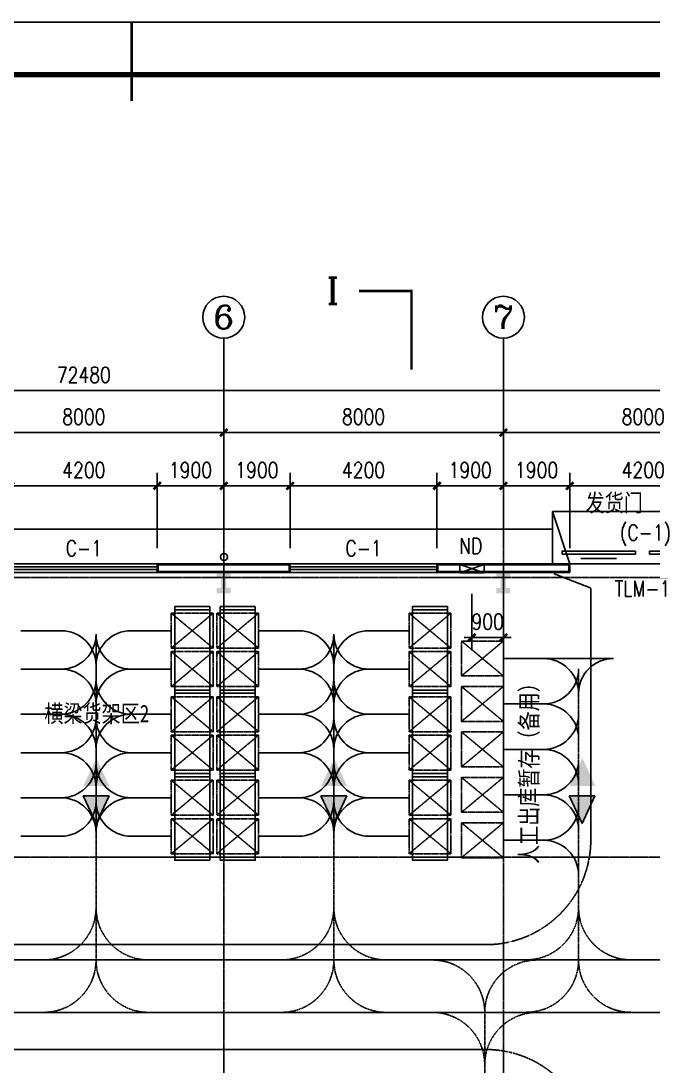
# Model space of a CAD drawing. Header units: millimetres. Extents: x 2509 to 128734, y 2492 to 91667.
# Drawn here: x 62420 to 80501, y 61766 to 91667 of the extents above; entities that cross this region are included whole.
import ezdxf
from ezdxf.enums import TextEntityAlignment as Align

# ---------------------------------------------------------------- set-up
doc = ezdxf.new("R2010")
doc.units = ezdxf.units.MM
for name, pattern in [('CENTER', [50.8, 31.75, -6.35, 6.35, -6.35]), ('DASH', [0.35, 0.25, -0.1]), ('DOTE', [2.42, 2, -0.2, 0.02, -0.2])]:
    doc.linetypes.add(name, pattern=pattern)
for name, color, linetype in [('2细线层', 4, 'Continuous'), ('5剖面线层', 2, 'Continuous'), ('6文字层', 3, 'Continuous'), ('7标注层', 4, 'Continuous'), ('AXIS', 3, 'Continuous'), ('AXIS_TEXT', 7, 'Continuous'), ('COLUMN', 7, 'Continuous'), ('DOTE', 1, 'DOTE'), ('GROUND', 2, 'Continuous'), ('PUB_DIM', 3, 'Continuous'), ('PUB_TEXT', 7, 'Continuous'), ('PUB_WALL', 255, 'Continuous'), ('ROAD', 5, 'DASH'), ('STAIR', 2, 'Continuous'), ('WALL', 4, 'Continuous'), ('WINDOW', 41, 'Continuous'), ('WINDOW_TEXT', 7, 'Continuous'), ('地拖货位', 3, 'DASH'), ('横梁货架层', 6, 'DASH')]:
    doc.layers.add(name, color=color, linetype=linetype)
doc.styles.add('_SIMPLEX', font='SIMPLEX.shx', dxfattribs={"width": 0.8})
doc.styles.add('COMP', font='complex', dxfattribs={"bigfont": 'hztxt'})
doc.styles.add('COMPLEX', font='COMPLEX')
doc.styles.add('DIM_FONT', font='SIMPLEX.shx', dxfattribs={"width": 0.8})
doc.styles.add('SIMPLEX', font='SIMPLEX.SHX')
doc.styles.add('宋体', font='', dxfattribs={"width": 0.8, "height": 4})
doc.styles.get('宋体').set_extended_font_data('SimSun')
doc.dimstyles.new('AXIS150', dxfattribs={"dimscale": 1.5, "dimtxt": 300, "dimasz": 1, "dimexe": 250, "dimexo": 300, "dimgap": 150, "dimtad": 1, "dimdec": 0, "dimzin": 0, "dimdsep": 46, "dimtxsty": 'DIM_FONT', "dimblk": '_DIMX', "dimcen": 2.5, "dimse1": 1, "dimse2": 1, "dimclrt": 7, "dimadec": 0, "dimazin": 0, "dimtfac": 1, "dimtdec": 0, "dimtix": 1, "dimtmove": 2, "dimatfit": 3, "dimldrblk": '_DIMX', "dimfxl": 1, "dimtolj": 1, "dimtzin": 0, "dimarcsym": 0})
doc.dimstyles.new('DIMN150', dxfattribs={"dimscale": 1.5, "dimtxt": 300, "dimasz": 1, "dimexe": 250, "dimexo": 300, "dimgap": 150, "dimtad": 1, "dimdec": 0, "dimzin": 0, "dimdsep": 46, "dimtxsty": 'DIM_FONT', "dimblk": '_DIMX', "dimcen": 2.5, "dimclrt": 7, "dimadec": 0, "dimazin": 0, "dimtfac": 1, "dimtdec": 0, "dimtix": 1, "dimtmove": 2, "dimatfit": 3, "dimldrblk": '_DIMX', "dimfxl": 1, "dimtolj": 1, "dimtzin": 0, "dimarcsym": 0})

# ---------------------------------------------------------------- blocks, each defined once
blk = doc.blocks.new('_ARROW')
blk.add_solid([(0, 0), (-1, 0.1), (-1, -0.1)])
blk = doc.blocks.new('_A24YPB')
for points in [[(-0.0475, 0.1208), (-0.0475, 0.1001), (-0.5475, 0.1001), (-0.5474, 0.1208)], [(0.5477, 0.1207), (0.5476, 0.1), (0.0477, 0.1), (0.0477, 0.1208)]]:
    blk.add_lwpolyline(points, close=True)
at = {"linetype": 'CENTER'}
for points in [[(-0.419, 0.069), (-0.1762, 0.069)], [(0.419, 0.069), (0.1762, 0.069)]]:
    blk.add_lwpolyline(points, dxfattribs=at)
at = {"linetype": 'CENTER', "yscale": 0.04761904761899995, "zscale": 0.04761904761899995, "rotation": 180}
for p, xscale in [((-0.419, 0.069), 0.04761904761899995), ((0.419, 0.069), -0.04761904761899995)]:
    blk.add_blockref('_ARROW', p, dxfattribs=dict(at, xscale=xscale))
blk = doc.blocks.new('_DIMX')
blk.add_line((-150, 0), (150, 0))
at = {"const_width": 50}
blk.add_lwpolyline([(-70, -70), (70, 70)], dxfattribs=at)
blk = doc.blocks.new('*D17')
at = {"layer": 'DEFPOINTS', "color": 0, "transparency": 16777216}
for p in [(84549, -256732), (85449, -256732), (84549, -258434)]:
    blk.add_point(p, dxfattribs=at)
at = {"layer": 'PUB_DIM', "color": 0, "lineweight": -2, "transparency": 16777216}
for p, q in [((84549, -257182), (84549, -258809)), ((85449, -257182), (85449, -258809)), ((84547, -258434), (84546, -258434)), ((85449, -258434), (84549, -258434)), ((85450, -258434), (85452, -258434))]:
    blk.add_line(p, q, dxfattribs=at)
at = {"layer": 'PUB_DIM', "color": 0, "lineweight": -2, "transparency": 16777216, "xscale": 1.5, "yscale": 1.5, "zscale": 1.5}
blk.add_blockref('_DIMX', (84549, -258434), dxfattribs=at)
at = {"layer": 'PUB_DIM', "color": 0, "lineweight": -2, "transparency": 16777216, "xscale": 1.5, "yscale": 1.5, "zscale": 1.5, "rotation": 180}
blk.add_blockref('_DIMX', (85449, -258434), dxfattribs=at)
at = {"layer": 'PUB_DIM', "color": 7, "transparency": 16777216, "insert": (84999, -257984), "char_height": 450, "attachment_point": 5, "style": 'DIM_FONT'}
blk.add_mtext('\\A1;900', dxfattribs=at)
blk = doc.blocks.new('*D123')
at = {"layer": 'AXIS', "color": 0, "lineweight": -2, "transparency": 16777216}
for p, q in [((37209, -255422), (37209, -250997)), ((109689, -255422), (109689, -250997)), ((109687, -251372), (37210, -251372))]:
    blk.add_line(p, q, dxfattribs=at)
at = {"layer": 'DEFPOINTS', "color": 0, "transparency": 16777216}
for p in [(37209, -251372), (37209, -255872), (109689, -255872)]:
    blk.add_point(p, dxfattribs=at)
at = {"layer": 'AXIS', "color": 0, "lineweight": -2, "transparency": 16777216, "xscale": 1.5, "yscale": 1.5, "zscale": 1.5, "rotation": 180}
blk.add_blockref('_DIMX', (37209, -251372), dxfattribs=at)
at = {"layer": 'AXIS', "color": 0, "lineweight": -2, "transparency": 16777216, "xscale": 1.5, "yscale": 1.5, "zscale": 1.5}
blk.add_blockref('_DIMX', (109689, -251372), dxfattribs=at)
at = {"layer": 'AXIS', "color": 7, "transparency": 16777216, "insert": (73449, -250922), "char_height": 450, "attachment_point": 5, "style": 'DIM_FONT'}
blk.add_mtext('\\A1;72480', dxfattribs=at)
blk = doc.blocks.new('*D106')
at = {"layer": 'AXIS', "color": 0, "lineweight": -2, "transparency": 16777216}
blk.add_line((77447, -252572), (69450, -252572), dxfattribs=at)
at = {"layer": 'DEFPOINTS', "color": 0, "transparency": 16777216}
for p in [(69449, -252572), (69449, -255872), (77449, -255872)]:
    blk.add_point(p, dxfattribs=at)
at = {"layer": 'AXIS', "color": 0, "lineweight": -2, "transparency": 16777216, "xscale": 1.5, "yscale": 1.5, "zscale": 1.5, "rotation": 180}
blk.add_blockref('_DIMX', (69449, -252572), dxfattribs=at)
at = {"layer": 'AXIS', "color": 0, "lineweight": -2, "transparency": 16777216, "xscale": 1.5, "yscale": 1.5, "zscale": 1.5}
blk.add_blockref('_DIMX', (77449, -252572), dxfattribs=at)
at = {"layer": 'AXIS', "color": 7, "transparency": 16777216, "insert": (73449, -252122), "char_height": 450, "attachment_point": 5, "style": 'DIM_FONT'}
blk.add_mtext('\\A1;8000', dxfattribs=at)
blk = doc.blocks.new('*D105')
at = {"layer": 'DEFPOINTS', "color": 0, "transparency": 16777216}
for p in [(77449, -254097), (75549, -256332), (77449, -256332)]:
    blk.add_point(p, dxfattribs=at)
at = {"layer": 'PUB_DIM', "color": 0, "lineweight": -2, "transparency": 16777216}
for p, q in [((75549, -255882), (75549, -253722)), ((77449, -255882), (77449, -253722)), ((75550, -254097), (77447, -254097))]:
    blk.add_line(p, q, dxfattribs=at)
at = {"layer": 'PUB_DIM', "color": 0, "lineweight": -2, "transparency": 16777216, "xscale": 1.5, "yscale": 1.5, "zscale": 1.5, "rotation": 180}
blk.add_blockref('_DIMX', (75549, -254097), dxfattribs=at)
at = {"layer": 'PUB_DIM', "color": 0, "lineweight": -2, "transparency": 16777216, "xscale": 1.5, "yscale": 1.5, "zscale": 1.5}
blk.add_blockref('_DIMX', (77449, -254097), dxfattribs=at)
at = {"layer": 'PUB_DIM', "color": 7, "transparency": 16777216, "insert": (76499, -253647), "char_height": 450, "attachment_point": 5, "style": 'DIM_FONT'}
blk.add_mtext('\\A1;1900', dxfattribs=at)
blk = doc.blocks.new('*D98')
at = {"layer": 'DEFPOINTS', "color": 0, "transparency": 16777216}
for p in [(75549, -254097), (71349, -256332), (75549, -256332)]:
    blk.add_point(p, dxfattribs=at)
at = {"layer": 'PUB_DIM', "color": 0, "lineweight": -2, "transparency": 16777216}
for p, q in [((71349, -255882), (71349, -253722)), ((75549, -255882), (75549, -253722)), ((71350, -254097), (75547, -254097))]:
    blk.add_line(p, q, dxfattribs=at)
at = {"layer": 'PUB_DIM', "color": 0, "lineweight": -2, "transparency": 16777216, "xscale": 1.5, "yscale": 1.5, "zscale": 1.5, "rotation": 180}
blk.add_blockref('_DIMX', (71349, -254097), dxfattribs=at)
at = {"layer": 'PUB_DIM', "color": 0, "lineweight": -2, "transparency": 16777216, "xscale": 1.5, "yscale": 1.5, "zscale": 1.5}
blk.add_blockref('_DIMX', (75549, -254097), dxfattribs=at)
at = {"layer": 'PUB_DIM', "color": 7, "transparency": 16777216, "insert": (73449, -253647), "char_height": 450, "attachment_point": 5, "style": 'DIM_FONT'}
blk.add_mtext('\\A1;4200', dxfattribs=at)
blk = doc.blocks.new('_WBLK')
for p, q in [((-0.5, 0.5), (0.5, 0.5)), ((0.5, 0.1667), (-0.5, 0.1667)), ((0.5, -0.1667), (-0.5, -0.1667)), ((-0.5, -0.5), (0.5, -0.5))]:
    blk.add_line(p, q)
at = {"layer": 'WINDOW_TEXT', "style": 'SIMPLEX', "flags": 9}
blk.add_attdef('A', text='', height=1, dxfattribs=at).set_placement((0, 1.5), align=Align.MIDDLE)
blk = doc.blocks.new('_SECTION')
at = {"const_width": 0.1}
blk.add_lwpolyline([(2, 0), (0, 0), (0, 3)], dxfattribs=at)
at = {"style": 'COMP'}
blk.add_attdef('A', text='', height=1, dxfattribs=at).set_placement((3, 0), align=Align.MIDDLE)
blk = doc.blocks.new('*D97')
at = {"layer": 'AXIS', "color": 0, "lineweight": -2, "transparency": 16777216}
blk.add_line((93447, -252572), (85450, -252572), dxfattribs=at)
at = {"layer": 'DEFPOINTS', "color": 0, "transparency": 16777216}
for p in [(85449, -252572), (85449, -255872), (93449, -255872)]:
    blk.add_point(p, dxfattribs=at)
at = {"layer": 'AXIS', "color": 0, "lineweight": -2, "transparency": 16777216, "xscale": 1.5, "yscale": 1.5, "zscale": 1.5, "rotation": 180}
blk.add_blockref('_DIMX', (85449, -252572), dxfattribs=at)
at = {"layer": 'AXIS', "color": 0, "lineweight": -2, "transparency": 16777216, "xscale": 1.5, "yscale": 1.5, "zscale": 1.5}
blk.add_blockref('_DIMX', (93449, -252572), dxfattribs=at)
at = {"layer": 'AXIS', "color": 7, "transparency": 16777216, "insert": (89449, -252122), "char_height": 450, "attachment_point": 5, "style": 'DIM_FONT'}
blk.add_mtext('\\A1;8000', dxfattribs=at)
blk = doc.blocks.new('*D96')
at = {"layer": 'DEFPOINTS', "color": 0, "transparency": 16777216}
for p in [(87349, -254097), (85449, -256332), (87349, -256332)]:
    blk.add_point(p, dxfattribs=at)
at = {"layer": 'PUB_DIM', "color": 0, "lineweight": -2, "transparency": 16777216}
for p, q in [((85449, -255882), (85449, -253722)), ((87349, -255882), (87349, -253722)), ((85450, -254097), (87347, -254097))]:
    blk.add_line(p, q, dxfattribs=at)
at = {"layer": 'PUB_DIM', "color": 0, "lineweight": -2, "transparency": 16777216, "xscale": 1.5, "yscale": 1.5, "zscale": 1.5, "rotation": 180}
blk.add_blockref('_DIMX', (85449, -254097), dxfattribs=at)
at = {"layer": 'PUB_DIM', "color": 0, "lineweight": -2, "transparency": 16777216, "xscale": 1.5, "yscale": 1.5, "zscale": 1.5}
blk.add_blockref('_DIMX', (87349, -254097), dxfattribs=at)
at = {"layer": 'PUB_DIM', "color": 7, "transparency": 16777216, "insert": (86399, -253647), "char_height": 450, "attachment_point": 5, "style": 'DIM_FONT'}
blk.add_mtext('\\A1;1900', dxfattribs=at)
blk = doc.blocks.new('*D95')
at = {"layer": 'AXIS', "color": 0, "lineweight": -2, "transparency": 16777216}
blk.add_line((85447, -252572), (77450, -252572), dxfattribs=at)
at = {"layer": 'DEFPOINTS', "color": 0, "transparency": 16777216}
for p in [(77449, -252572), (77449, -255872), (85449, -255872)]:
    blk.add_point(p, dxfattribs=at)
at = {"layer": 'AXIS', "color": 0, "lineweight": -2, "transparency": 16777216, "xscale": 1.5, "yscale": 1.5, "zscale": 1.5, "rotation": 180}
blk.add_blockref('_DIMX', (77449, -252572), dxfattribs=at)
at = {"layer": 'AXIS', "color": 0, "lineweight": -2, "transparency": 16777216, "xscale": 1.5, "yscale": 1.5, "zscale": 1.5}
blk.add_blockref('_DIMX', (85449, -252572), dxfattribs=at)
at = {"layer": 'AXIS', "color": 7, "transparency": 16777216, "insert": (81449, -252122), "char_height": 450, "attachment_point": 5, "style": 'DIM_FONT'}
blk.add_mtext('\\A1;8000', dxfattribs=at)
blk = doc.blocks.new('*D94')
at = {"layer": 'DEFPOINTS', "color": 0, "transparency": 16777216}
for p in [(79349, -254097), (77449, -256332), (79349, -256332)]:
    blk.add_point(p, dxfattribs=at)
at = {"layer": 'PUB_DIM', "color": 0, "lineweight": -2, "transparency": 16777216}
for p, q in [((77449, -255882), (77449, -253722)), ((79349, -255882), (79349, -253722)), ((77450, -254097), (79347, -254097))]:
    blk.add_line(p, q, dxfattribs=at)
at = {"layer": 'PUB_DIM', "color": 0, "lineweight": -2, "transparency": 16777216, "xscale": 1.5, "yscale": 1.5, "zscale": 1.5, "rotation": 180}
blk.add_blockref('_DIMX', (77449, -254097), dxfattribs=at)
at = {"layer": 'PUB_DIM', "color": 0, "lineweight": -2, "transparency": 16777216, "xscale": 1.5, "yscale": 1.5, "zscale": 1.5}
blk.add_blockref('_DIMX', (79349, -254097), dxfattribs=at)
at = {"layer": 'PUB_DIM', "color": 7, "transparency": 16777216, "insert": (78399, -253647), "char_height": 450, "attachment_point": 5, "style": 'DIM_FONT'}
blk.add_mtext('\\A1;1900', dxfattribs=at)
blk = doc.blocks.new('*D93')
at = {"layer": 'DEFPOINTS', "color": 0, "transparency": 16777216}
for p in [(83549, -254097), (79349, -256332), (83549, -256332)]:
    blk.add_point(p, dxfattribs=at)
at = {"layer": 'PUB_DIM', "color": 0, "lineweight": -2, "transparency": 16777216}
for p, q in [((79349, -255882), (79349, -253722)), ((83549, -255882), (83549, -253722)), ((79350, -254097), (83547, -254097))]:
    blk.add_line(p, q, dxfattribs=at)
at = {"layer": 'PUB_DIM', "color": 0, "lineweight": -2, "transparency": 16777216, "xscale": 1.5, "yscale": 1.5, "zscale": 1.5, "rotation": 180}
blk.add_blockref('_DIMX', (79349, -254097), dxfattribs=at)
at = {"layer": 'PUB_DIM', "color": 0, "lineweight": -2, "transparency": 16777216, "xscale": 1.5, "yscale": 1.5, "zscale": 1.5}
blk.add_blockref('_DIMX', (83549, -254097), dxfattribs=at)
at = {"layer": 'PUB_DIM', "color": 7, "transparency": 16777216, "insert": (81449, -253647), "char_height": 450, "attachment_point": 5, "style": 'DIM_FONT'}
blk.add_mtext('\\A1;4200', dxfattribs=at)
blk = doc.blocks.new('*D92')
at = {"layer": 'DEFPOINTS', "color": 0, "transparency": 16777216}
for p in [(85449, -254097), (83549, -256332), (85449, -256332)]:
    blk.add_point(p, dxfattribs=at)
at = {"layer": 'PUB_DIM', "color": 0, "lineweight": -2, "transparency": 16777216}
for p, q in [((83549, -255882), (83549, -253722)), ((85449, -255882), (85449, -253722)), ((83550, -254097), (85447, -254097))]:
    blk.add_line(p, q, dxfattribs=at)
at = {"layer": 'PUB_DIM', "color": 0, "lineweight": -2, "transparency": 16777216, "xscale": 1.5, "yscale": 1.5, "zscale": 1.5, "rotation": 180}
blk.add_blockref('_DIMX', (83549, -254097), dxfattribs=at)
at = {"layer": 'PUB_DIM', "color": 0, "lineweight": -2, "transparency": 16777216, "xscale": 1.5, "yscale": 1.5, "zscale": 1.5}
blk.add_blockref('_DIMX', (85449, -254097), dxfattribs=at)
at = {"layer": 'PUB_DIM', "color": 7, "transparency": 16777216, "insert": (84499, -253647), "char_height": 450, "attachment_point": 5, "style": 'DIM_FONT'}
blk.add_mtext('\\A1;1900', dxfattribs=at)
blk = doc.blocks.new('*D91')
at = {"layer": 'DEFPOINTS', "color": 0, "transparency": 16777216}
for p in [(91549, -254097), (87349, -256332), (91549, -256332)]:
    blk.add_point(p, dxfattribs=at)
at = {"layer": 'PUB_DIM', "color": 0, "lineweight": -2, "transparency": 16777216}
for p, q in [((87349, -255882), (87349, -253722)), ((91549, -255882), (91549, -253722)), ((87350, -254097), (91547, -254097))]:
    blk.add_line(p, q, dxfattribs=at)
at = {"layer": 'PUB_DIM', "color": 0, "lineweight": -2, "transparency": 16777216, "xscale": 1.5, "yscale": 1.5, "zscale": 1.5, "rotation": 180}
blk.add_blockref('_DIMX', (87349, -254097), dxfattribs=at)
at = {"layer": 'PUB_DIM', "color": 0, "lineweight": -2, "transparency": 16777216, "xscale": 1.5, "yscale": 1.5, "zscale": 1.5}
blk.add_blockref('_DIMX', (91549, -254097), dxfattribs=at)
at = {"layer": 'PUB_DIM', "color": 7, "transparency": 16777216, "insert": (89449, -253647), "char_height": 450, "attachment_point": 5, "style": 'DIM_FONT'}
blk.add_mtext('\\A1;4200', dxfattribs=at)
blk = doc.blocks.new('_AXISO')
blk.add_circle((0, 0), 0.5)
at = {"layer": 'AXIS_TEXT', "style": 'COMPLEX', "width": 1.041667}
blk.add_attdef('A', text='', height=0.56, dxfattribs=at).set_placement((-0.25, -0.28), (0.25, -0.28), align=Align.FIT)
blk = doc.blocks.new('*U188')
at = {"layer": '2细线层', "color": 1}
for points in [[(-205602, -273539), (-205602, -274539), (-205512, -274539), (-205512, -273539)], [(-203212, -273539), (-203212, -274539), (-203122, -274539), (-203122, -273539)]]:
    blk.add_lwpolyline(points, close=True, dxfattribs=at)
at = {"layer": '2细线层', "color": 5}
blk.add_lwpolyline([(-203212, -273539), (-203212, -274539), (-205512, -274539), (-205512, -273539)], close=True, dxfattribs=at)
at = {"layer": '地拖货位', "color": 5}
for points in [[(-205412, -273439), (-205412, -274639), (-204412, -274639), (-204412, -273439), (-205412, -273439), (-204412, -274639), (-204412, -273439), (-205412, -274639)], [(-204312, -273439), (-204312, -274639), (-203312, -274639), (-203312, -273439), (-204312, -273439), (-203312, -274639), (-203312, -273439), (-204312, -274639)]]:
    blk.add_lwpolyline(points, dxfattribs=at)
blk = doc.blocks.new('*U189')
at = {"layer": '2细线层', "color": 1}
for points in [[(-205602, -273539), (-205602, -274539), (-205512, -274539), (-205512, -273539)], [(-203212, -273539), (-203212, -274539), (-203122, -274539), (-203122, -273539)]]:
    blk.add_lwpolyline(points, close=True, dxfattribs=at)
at = {"layer": '2细线层', "color": 5}
blk.add_lwpolyline([(-203212, -273539), (-203212, -274539), (-205512, -274539), (-205512, -273539)], close=True, dxfattribs=at)
at = {"layer": '地拖货位', "color": 5}
for points in [[(-205412, -273439), (-205412, -274639), (-204412, -274639), (-204412, -273439), (-205412, -273439), (-204412, -274639), (-204412, -273439), (-205412, -274639)], [(-204312, -273439), (-204312, -274639), (-203312, -274639), (-203312, -273439), (-204312, -273439), (-203312, -274639), (-203312, -273439), (-204312, -274639)]]:
    blk.add_lwpolyline(points, dxfattribs=at)
blk = doc.blocks.new('*U190')
at = {"layer": '2细线层', "color": 1}
for points in [[(-205602, -273539), (-205602, -274539), (-205512, -274539), (-205512, -273539)], [(-203212, -273539), (-203212, -274539), (-203122, -274539), (-203122, -273539)]]:
    blk.add_lwpolyline(points, close=True, dxfattribs=at)
at = {"layer": '2细线层', "color": 5}
blk.add_lwpolyline([(-203212, -273539), (-203212, -274539), (-205512, -274539), (-205512, -273539)], close=True, dxfattribs=at)
at = {"layer": '地拖货位', "color": 5}
for points in [[(-205412, -273439), (-205412, -274639), (-204412, -274639), (-204412, -273439), (-205412, -273439), (-204412, -274639), (-204412, -273439), (-205412, -274639)], [(-204312, -273439), (-204312, -274639), (-203312, -274639), (-203312, -273439), (-204312, -273439), (-203312, -274639), (-203312, -273439), (-204312, -274639)]]:
    blk.add_lwpolyline(points, dxfattribs=at)
blk = doc.blocks.new('*U191')
at = {"layer": '2细线层', "color": 1}
for points in [[(-205602, -273539), (-205602, -274539), (-205512, -274539), (-205512, -273539)], [(-203212, -273539), (-203212, -274539), (-203122, -274539), (-203122, -273539)]]:
    blk.add_lwpolyline(points, close=True, dxfattribs=at)
at = {"layer": '2细线层', "color": 5}
blk.add_lwpolyline([(-203212, -273539), (-203212, -274539), (-205512, -274539), (-205512, -273539)], close=True, dxfattribs=at)
at = {"layer": '地拖货位', "color": 5}
for points in [[(-205412, -273439), (-205412, -274639), (-204412, -274639), (-204412, -273439), (-205412, -273439), (-204412, -274639), (-204412, -273439), (-205412, -274639)], [(-204312, -273439), (-204312, -274639), (-203312, -274639), (-203312, -273439), (-204312, -273439), (-203312, -274639), (-203312, -273439), (-204312, -274639)]]:
    blk.add_lwpolyline(points, dxfattribs=at)
blk = doc.blocks.new('*U192')
at = {"layer": '2细线层', "color": 1}
for points in [[(-205602, -273539), (-205602, -274539), (-205512, -274539), (-205512, -273539)], [(-203212, -273539), (-203212, -274539), (-203122, -274539), (-203122, -273539)]]:
    blk.add_lwpolyline(points, close=True, dxfattribs=at)
at = {"layer": '2细线层', "color": 5}
blk.add_lwpolyline([(-203212, -273539), (-203212, -274539), (-205512, -274539), (-205512, -273539)], close=True, dxfattribs=at)
at = {"layer": '地拖货位', "color": 5}
for points in [[(-205412, -273439), (-205412, -274639), (-204412, -274639), (-204412, -273439), (-205412, -273439), (-204412, -274639), (-204412, -273439), (-205412, -274639)], [(-204312, -273439), (-204312, -274639), (-203312, -274639), (-203312, -273439), (-204312, -273439), (-203312, -274639), (-203312, -273439), (-204312, -274639)]]:
    blk.add_lwpolyline(points, dxfattribs=at)
blk = doc.blocks.new('*U193')
at = {"layer": '2细线层', "color": 1}
for points in [[(-205602, -273539), (-205602, -274539), (-205512, -274539), (-205512, -273539)], [(-203212, -273539), (-203212, -274539), (-203122, -274539), (-203122, -273539)]]:
    blk.add_lwpolyline(points, close=True, dxfattribs=at)
at = {"layer": '2细线层', "color": 5}
blk.add_lwpolyline([(-203212, -273539), (-203212, -274539), (-205512, -274539), (-205512, -273539)], close=True, dxfattribs=at)
at = {"layer": '地拖货位', "color": 5}
for points in [[(-205412, -273439), (-205412, -274639), (-204412, -274639), (-204412, -273439), (-205412, -273439), (-204412, -274639), (-204412, -273439), (-205412, -274639)], [(-204312, -273439), (-204312, -274639), (-203312, -274639), (-203312, -273439), (-204312, -273439), (-203312, -274639), (-203312, -273439), (-204312, -274639)]]:
    blk.add_lwpolyline(points, dxfattribs=at)
blk = doc.blocks.new('*U194')
at = {"layer": '2细线层', "color": 1}
for points in [[(-205602, -273539), (-205602, -274539), (-205512, -274539), (-205512, -273539)], [(-203212, -273539), (-203212, -274539), (-203122, -274539), (-203122, -273539)]]:
    blk.add_lwpolyline(points, close=True, dxfattribs=at)
at = {"layer": '2细线层', "color": 5}
blk.add_lwpolyline([(-203212, -273539), (-203212, -274539), (-205512, -274539), (-205512, -273539)], close=True, dxfattribs=at)
at = {"layer": '地拖货位', "color": 5}
for points in [[(-205412, -273439), (-205412, -274639), (-204412, -274639), (-204412, -273439), (-205412, -273439), (-204412, -274639), (-204412, -273439), (-205412, -274639)], [(-204312, -273439), (-204312, -274639), (-203312, -274639), (-203312, -273439), (-204312, -273439), (-203312, -274639), (-203312, -273439), (-204312, -274639)]]:
    blk.add_lwpolyline(points, dxfattribs=at)
blk = doc.blocks.new('*U195')
at = {"layer": '2细线层', "color": 1}
for points in [[(-205602, -273539), (-205602, -274539), (-205512, -274539), (-205512, -273539)], [(-203212, -273539), (-203212, -274539), (-203122, -274539), (-203122, -273539)]]:
    blk.add_lwpolyline(points, close=True, dxfattribs=at)
at = {"layer": '2细线层', "color": 5}
blk.add_lwpolyline([(-203212, -273539), (-203212, -274539), (-205512, -274539), (-205512, -273539)], close=True, dxfattribs=at)
at = {"layer": '地拖货位', "color": 5}
for points in [[(-205412, -273439), (-205412, -274639), (-204412, -274639), (-204412, -273439), (-205412, -273439), (-204412, -274639), (-204412, -273439), (-205412, -274639)], [(-204312, -273439), (-204312, -274639), (-203312, -274639), (-203312, -273439), (-204312, -273439), (-203312, -274639), (-203312, -273439), (-204312, -274639)]]:
    blk.add_lwpolyline(points, dxfattribs=at)
blk = doc.blocks.new('*U196')
at = {"layer": '2细线层', "color": 1}
for points in [[(-205602, -273539), (-205602, -274539), (-205512, -274539), (-205512, -273539)], [(-203212, -273539), (-203212, -274539), (-203122, -274539), (-203122, -273539)]]:
    blk.add_lwpolyline(points, close=True, dxfattribs=at)
at = {"layer": '2细线层', "color": 5}
blk.add_lwpolyline([(-203212, -273539), (-203212, -274539), (-205512, -274539), (-205512, -273539)], close=True, dxfattribs=at)
at = {"layer": '地拖货位', "color": 5}
for points in [[(-205412, -273439), (-205412, -274639), (-204412, -274639), (-204412, -273439), (-205412, -273439), (-204412, -274639), (-204412, -273439), (-205412, -274639)], [(-204312, -273439), (-204312, -274639), (-203312, -274639), (-203312, -273439), (-204312, -273439), (-203312, -274639), (-203312, -273439), (-204312, -274639)]]:
    blk.add_lwpolyline(points, dxfattribs=at)
blk = doc.blocks.new('Z$W@#3C933119')
at = {"layer": '5剖面线层'}
blk.add_hatch(color=5, dxfattribs=at).paths.add_polyline_path([(790, 0), (790, 371), (790, 741), (0, 371)])
at = {"color": 0}
for p, q in [((0, 371, 44789), (790, 741, 22655)), ((790, 741, 22655), (790, 371, 22655)), ((0, 371, 44789), (790, 0, 22655)), ((790, 0, 22655), (790, 371, 22655))]:
    blk.add_line(p, q, dxfattribs=at)
blk = doc.blocks.new('A$C6ccb9da7')
at = {"layer": '5剖面线层'}
blk.add_hatch(color=256, dxfattribs=at).paths.add_polyline_path([(379, 0), (8, 0), (-363, 0), (8, -790)])
at = {"color": 0, "rotation": 270}
blk.add_blockref('Z$W@#3C933119', (-371, 1079, -22655), dxfattribs=at)
blk = doc.blocks.new('托盘')
at = {"color": 0}
blk.add_lwpolyline([(0, 0), (0, 1200), (1000, 1200), (1000, 0), (0, 0), (1000, 1200), (1000, 0), (0, 1200)], dxfattribs=at)
blk = doc.blocks.new('A$C78651db9')
at = {"linetype": 'CENTER'}
for centre, start, end in [((22326, 11562), 0, 90), ((25326, 11562), 90, 180), ((22326, 10062), 0, 90), ((25326, 10062), 90, 180)]:
    blk.add_arc(centre, 1500, start, end, dxfattribs=at)
at = {"layer": '7标注层', "linetype": 'CENTER'}
blk.add_lwpolyline([(23826, 11562), (23826, 6836)], dxfattribs=at)
blk = doc.blocks.new('12号建筑底图')
at = {"layer": 'COLUMN'}
h = blk.add_hatch(color=256, dxfattribs=at)
h.paths.add_polyline_path([(77448.7, -256572.4), (77248.7, -256572.4), (77248.7, -256720.8), (77373.7, -256720.8), (77373.7, -256872.4), (77448.7, -256872.4)])
h.paths.add_polyline_path([(77648.7, -256572.4), (77448.7, -256572.4), (77448.7, -256872.4), (77523.7, -256872.4), (77523.7, -256722.4), (77648.7, -256722.4)])
h.paths.add_polyline_path([(77523.7, -256872.4), (77448.7, -256872.4), (77448.7, -257172.4), (77648.7, -257172.4), (77648.7, -257022.4), (77523.7, -257022.4)])
h.paths.add_polyline_path([(77448.7, -256872.4), (77373.7, -256872.4), (77373.7, -257022.4), (77248.7, -257022.4), (77248.7, -257172.4), (77448.7, -257172.4)])
h = blk.add_hatch(color=256, dxfattribs=at)
h.paths.add_polyline_path([(85448.7, -256572.4), (85248.7, -256572.4), (85248.7, -256720.8), (85373.7, -256720.8), (85373.7, -256872.4), (85448.7, -256872.4)])
h.paths.add_polyline_path([(85648.7, -256572.4), (85448.7, -256572.4), (85448.7, -256872.4), (85523.7, -256872.4), (85523.7, -256722.4), (85648.7, -256722.4)])
h.paths.add_polyline_path([(85523.7, -256872.4), (85448.7, -256872.4), (85448.7, -257172.4), (85648.7, -257172.4), (85648.7, -257022.4), (85523.7, -257022.4)])
h.paths.add_polyline_path([(85448.7, -256872.4), (85373.7, -256872.4), (85373.7, -257022.4), (85248.7, -257022.4), (85248.7, -257172.4), (85448.7, -257172.4)])
at = {"layer": 'DOTE'}
for p, q in [((77448.7, -305572.4), (77448.7, -255872.4)), ((85448.7, -305572.4), (85448.7, -255872.4)), ((36448.7, -256722.4), (110448.7, -256722.4)), ((36448.7, -264722.4), (110448.7, -264722.4))]:
    blk.add_line(p, q, dxfattribs=at)
at = {"layer": 'GROUND'}
for p, q in [((60048.7, -255332.4), (86848.7, -255332.4)), ((91998.7, -256332.4), (86898.7, -256332.4))]:
    blk.add_line(p, q, dxfattribs=at)
at = {"layer": 'PUB_DIM'}
for p, q in [((77448.7, -249872.4), (77448.7, -255872.4)), ((85448.7, -249872.4), (85448.7, -255872.4))]:
    blk.add_line(p, q, dxfattribs=at)
at = {"layer": 'PUB_TEXT'}
for p, q in [((84898.8, -256582.4), (84198.8, -256342.4)), ((84198.8, -256582.4), (84898.8, -256342.4))]:
    blk.add_line(p, q, dxfattribs=at)
blk.add_lwpolyline([(84198.8, -256342.4), (84898.8, -256342.4), (84898.8, -256582.4), (84198.8, -256582.4)], close=True, dxfattribs=at)
blk.add_circle((77457.6, -256131.9), 100, dxfattribs=at)
at = {"layer": 'PUB_WALL'}
for points in [[(79323.7, -256547.4, 50, 50, 0), (79323.7, -256357.4, 50, 50, 0), (75573.7, -256357.4, 50, 50, 0), (75573.7, -256547.4, 50, 50, 0)], [(87323.7, -256547.4, 50, 50, 0), (87323.7, -256357.4, 50, 50, 0), (83573.7, -256357.4, 50, 50, 0), (83573.7, -256547.4, 50, 50, 0)]]:
    blk.add_lwpolyline(points, format="xyseb", close=True, dxfattribs=at)
at = {"layer": 'ROAD', "ltscale": 2}
for p, q in [((86898.7, -256612.4), (87945.7, -257019.5)), ((87948.7, -257026.6), (87948.7, -264222.4)), ((61948.7, -267222.4), (84948.7, -267222.4)), ((61948.7, -270222.4), (84948.7, -270222.4))]:
    blk.add_line(p, q, dxfattribs=at)
for centre, radius, start, end in [((87938.7, -257026.6), 10, 0, 45), ((84948.7, -264222.4), 3000, 270, 0), ((84948.7, -273222.4), 3000, 0, 90)]:
    blk.add_arc(centre, radius, start, end, dxfattribs=at)
at = {"layer": 'STAIR'}
blk.add_lwpolyline([(92048.7, -256332.4), (92048.7, -254842.4, 0.4142136), (92038.7, -254832.4), (86858.7, -254832.4, 0.4142136), (86848.7, -254842.4), (86848.7, -256332.4)], format="xyb", dxfattribs=at)
blk.add_lwpolyline([(86848.7, -254832.4), (87348.7, -256332.4)], dxfattribs=at)
at = {"layer": 'WALL'}
for p, q in [((75548.7, -256332.4), (75548.7, -256572.4)), ((79348.7, -256332.4), (75548.7, -256332.4)), ((79348.7, -256332.4), (79348.7, -256572.4)), ((83548.7, -256332.4), (83548.7, -256572.4)), ((87348.7, -256332.4), (83548.7, -256332.4)), ((87348.7, -256332.4), (87348.7, -256572.4)), ((79348.7, -256572.4), (75548.7, -256572.4)), ((87348.7, -256572.4), (83548.7, -256572.4))]:
    blk.add_line(p, q, dxfattribs=at)
at = {"layer": 'AXIS'}
ref = blk.add_blockref('_AXISO', (77448.7, -249272.4), dxfattribs=dict(at, xscale=1200, yscale=1200, zscale=1200))
ref.add_attrib('A', '6', dxfattribs={"layer": 'AXIS_TEXT', "height": 672, "style": 'COMPLEX', "width": 1.339286}).set_placement((77148.7, -249608.4), (77748.7, -249608.4), align=Align.FIT)
ref = blk.add_blockref('_AXISO', (85448.7, -249272.4), dxfattribs=dict(at, xscale=1200, yscale=1200, zscale=1200))
ref.add_attrib('A', '7', dxfattribs={"layer": 'AXIS_TEXT', "height": 672, "style": 'COMPLEX', "width": 1.339286}).set_placement((85148.7, -249608.4), (85748.7, -249608.4), align=Align.FIT)
at = {"layer": 'PUB_DIM', "xscale": 750, "yscale": 750, "zscale": 750, "rotation": 180}
blk.add_blockref('_SECTION', (82820.3, -248523.3), dxfattribs=at).add_auto_attribs({'A': 'I'})
at = {"layer": 'WINDOW'}
ref = blk.add_blockref('_WBLK', (73448.7, -256452.4), dxfattribs=dict(at, xscale=4200, yscale=240.0000000000291, zscale=4200))
ref.add_attrib('A', 'C-1', dxfattribs={"layer": 'WINDOW_TEXT', "height": 450, "style": '_SIMPLEX', "width": 0.8, "flags": 8}).set_placement((73448.7, -255882.4), align=Align.MIDDLE)
ref = blk.add_blockref('_WBLK', (81448.7, -256452.4), dxfattribs=dict(at, xscale=4200, yscale=239.9999999999999, zscale=4200))
ref.add_attrib('A', 'C-1', dxfattribs={"layer": 'WINDOW_TEXT', "height": 450, "style": '_SIMPLEX', "width": 0.8, "flags": 8}).set_placement((81448.7, -255882.4), align=Align.MIDDLE)
ref = blk.add_blockref('_A24YPB', (89427.6, -256468.7), dxfattribs=dict(at, xscale=4200, yscale=4200, zscale=4200))
ref.add_attrib('A', 'TLM-1', dxfattribs={"layer": 'WINDOW_TEXT', "height": 450, "style": '_SIMPLEX', "width": 0.8, "flags": 8}).set_placement((89427.6, -257038.7), align=Align.MIDDLE)
at = {"layer": 'AXIS_TEXT', "style": 'COMPLEX', "width": 0.736842}
blk.add_attdef('N', text='', height=900, dxfattribs=at).set_placement((122812.3, -249273.3), (123412.3, -249273.3), align=Align.FIT)
at = {"layer": 'PUB_TEXT', "width": 0.8}
for s, style, p in [('(C-1)', 'DIM_FONT', (88781.2, -255659.4)), ('ND', 'COMPLEX', (84185.8, -256045.3))]:
    blk.add_text(s, height=450, dxfattribs=dict(at, style=style)).set_placement(p)
at = {"layer": 'AXIS'}
dim = blk.add_aligned_dim(p1=(109688.7, -255872.4), p2=(37208.7, -255872.4), distance=-4500, dimstyle='DIMN150', dxfattribs=at)
dim.commit()
dim.dimension.update_dxf_attribs({"geometry": '*D123', "text_midpoint": (73448.7, -250922.4)})
for base, p1, p2, picture, middle in [((69448.7, -252572.4), (77448.7, -255872.4), (69448.7, -255872.4), '*D106', (73448.7, -252122.4)), ((77448.7, -252572.4), (85448.7, -255872.4), (77448.7, -255872.4), '*D95', (81448.7, -252122.4)), ((85448.7, -252572.4), (93448.7, -255872.4), (85448.7, -255872.4), '*D97', (89448.7, -252122.4))]:
    dim = blk.add_linear_dim(base=base, p1=p1, p2=p2, dimstyle='AXIS150', dxfattribs=at)
    dim.commit()
    dim.dimension.update_dxf_attribs({"geometry": picture, "text_midpoint": middle})
at = {"layer": 'PUB_DIM'}
for p1, p2, distance, picture, middle in [((71348.6, -256332.4), (75548.6, -256332.4), 2235.1, '*D98', (73448.6, -253647.3)), ((75548.6, -256332.4), (77448.6, -256332.4), 2235.1, '*D105', (76498.6, -253647.3)), ((77448.6, -256332.4), (79348.6, -256332.4), 2235.1, '*D94', (78398.6, -253647.3)), ((79348.6, -256332.4), (83548.6, -256332.4), 2235.1, '*D93', (81448.6, -253647.3)), ((83548.6, -256332.4), (85448.6, -256332.4), 2235.1, '*D92', (84498.6, -253647.3)), ((85448.6, -256332.4), (87348.7, -256332.4), 2235.1, '*D96', (86398.6, -253647.3)), ((87348.7, -256332.4), (91548.7, -256332.4), 2235.1, '*D91', (89448.7, -253647.3)), ((85448.6, -256732.4), (84548.8, -256732.4), 1701.6, '*D17', (84998.7, -257984.1))]:
    dim = blk.add_aligned_dim(p1=p1, p2=p2, distance=distance, dimstyle='DIMN150', dxfattribs=at)
    dim.commit()
    dim.dimension.update_dxf_attribs({"geometry": picture, "text_midpoint": middle})

msp = doc.modelspace()

# ---------------------------------------------------------------- linework, layer by layer
for p, q in [((62419.6, 74222.367), (63569.6, 74222.367)), ((65569.6, 74222.367), (66719.6, 74222.367)), ((69219.6, 74222.367), (70369.6, 74222.367)), ((72369.6, 74222.367), (73519.6, 74222.367)), ((76219.6, 73426.578), (79369.6, 73426.578)), ((62419.6, 73122.367), (63569.6, 73122.367)), ((65569.6, 73122.367), (66719.6, 73122.367)), ((69219.6, 73122.367), (70369.6, 73122.367)), ((72369.6, 73122.367), (73519.6, 73122.367)), ((76219.6, 72126.578), (77369.6, 72126.578)), ((62419.6, 71832.367), (63569.6, 71832.367)), ((65569.6, 71832.367), (66719.6, 71832.367)), ((69219.6, 71832.367), (70369.6, 71832.367)), ((72369.6, 71832.367), (73519.6, 71832.367)), ((62419.6, 70732.367), (63569.6, 70732.367)), ((65569.6, 70732.367), (66719.6, 70732.367)), ((69219.6, 70732.367), (70369.6, 70732.367)), ((72369.6, 70732.367), (73519.6, 70732.367)), ((76219.6, 70826.578), (77369.6, 70826.578)), ((62419.6, 69442.367), (63569.6, 69442.367)), ((65569.6, 69442.367), (66719.6, 69442.367)), ((69219.6, 69442.367), (70369.6, 69442.367)), ((72369.6, 69442.367), (73519.6, 69442.367)), ((76219.6, 69526.578), (77369.6, 69526.578)), ((62419.6, 68342.367), (63569.6, 68342.367)), ((65569.6, 68342.367), (66719.6, 68342.367)), ((69219.6, 68342.367), (70369.6, 68342.367)), ((72369.6, 68342.367), (73519.6, 68342.367)), ((76219.6, 68226.578), (77369.6, 68226.578))]:
    msp.add_line(p, q)
at = {"linetype": 'CENTER'}
for p, q in [((64569.6, 68342.367), (64569.6, 74122.367)), ((64569.6, 73547.367), (64569.6, 74122.367)), ((71369.6, 73547.367), (71369.6, 74122.367)), ((71369.6, 68342.367), (71369.6, 73834.867))]:
    msp.add_line(p, q, dxfattribs=at)
at = {"linetype": 'Continuous'}
for p, q in [((31044.6, 64802.656), (97394.6, 64802.656)), ((31044.6, 63302.656), (97394.6, 63302.656))]:
    msp.add_line(p, q, dxfattribs=at)
msp.add_lwpolyline([(2509.29, 2529.917), (128659.29, 2529.917), (128659.29, 91629.917), (2509.29, 91629.917)], close=True)
at = {"color": 0, "const_width": 75}
msp.add_lwpolyline([(65584.29, 91629.917), (65584.29, 89379.917)], dxfattribs=at)
at = {"color": 0, "const_width": 150}
msp.add_lwpolyline([(6259.29, 4029.917), (127159.29, 4029.917), (127159.29, 90129.917), (6259.29, 90129.917)], close=True, dxfattribs=at)
at = {"linetype": 'CENTER'}
for points in [[(64569.6, 74122.367), (64569.6, 64802.656)], [(71369.6, 74122.367), (71369.6, 64802.656)], [(78369.6, 73126.578), (78369.6, 64804.773)]]:
    msp.add_lwpolyline(points, dxfattribs=at)
for centre, start, end in [((63569.6, 73222.367), 0, 90), ((65569.6, 73222.367), 90, 180), ((70369.6, 73222.367), 0, 90), ((72369.6, 73222.367), 90, 180), ((63569.6, 74122.367), 270, 0), ((65569.6, 74122.367), 180, 270), ((70369.6, 74122.367), 270, 0), ((72369.6, 74122.367), 180, 270), ((77369.6, 72426.578), 0, 90), ((79369.6, 72426.578), 90, 180), ((63569.6, 72122.367), 0, 90), ((65569.6, 72122.367), 90, 180), ((70369.6, 72122.367), 0, 90), ((72369.6, 72122.367), 90, 180), ((77369.6, 73126.578), 270, 0), ((63569.6, 72832.367), 270, 0), ((65569.6, 72832.367), 180, 270), ((70369.6, 72832.367), 270, 0), ((72369.6, 72832.367), 180, 270), ((77369.6, 71126.578), 0, 90), ((63569.6, 70832.367), 0, 90), ((65569.6, 70832.367), 90, 180), ((70369.6, 70832.367), 0, 90), ((72369.6, 70832.367), 90, 180), ((77369.6, 71826.578), 270, 0), ((63569.6, 71732.367), 270, 0), ((65569.6, 71732.367), 180, 270), ((70369.6, 71732.367), 270, 0), ((72369.6, 71732.367), 180, 270), ((63569.6, 69732.367), 0, 90), ((65569.6, 69732.367), 90, 180), ((70369.6, 69732.367), 0, 90), ((72369.6, 69732.367), 90, 180), ((77369.6, 69826.578), 0, 90), ((63569.6, 70442.367), 270, 0), ((65569.6, 70442.367), 180, 270), ((70369.6, 70442.367), 270, 0), ((72369.6, 70442.367), 180, 270), ((77369.6, 70526.578), 270, 0), ((63569.6, 68442.367), 0, 90), ((65569.6, 68442.367), 90, 180), ((70369.6, 68442.367), 0, 90), ((72369.6, 68442.367), 90, 180), ((77369.6, 68526.578), 0, 90), ((63569.6, 69342.367), 270, 0), ((65569.6, 69342.367), 180, 270), ((70369.6, 69342.367), 270, 0), ((72369.6, 69342.367), 180, 270), ((77369.6, 69226.578), 270, 0), ((77369.6, 67226.578), 0, 90)]:
    msp.add_arc(centre, 1000, start, end)
for centre, start, end in [((63069.6, 66302.656), 270, 0), ((66069.6, 66302.656), 180, 270), ((69869.6, 66302.656), 270, 0), ((72869.6, 66302.656), 180, 270), ((76869.6, 66304.773), 270, 0), ((79869.6, 66304.773), 180, 270), ((63069.6, 64802.656), 270, 0), ((66069.6, 64802.656), 180, 270), ((69869.6, 64802.656), 270, 0), ((72869.6, 64802.656), 180, 270), ((76869.6, 64804.773), 270, 0), ((79869.6, 64804.773), 180, 270)]:
    msp.add_arc(centre, 1500, start, end, dxfattribs=at)

# ---------------------------------------------------------------- block references
msp.add_blockref('12号建筑底图', (-9229.066, 332462.656), dxfattribs=at)
at = {"linetype": 'CENTER', "xscale": -1, "rotation": 180}
for p in [(64569.6, 69782.367), (71369.6, 69782.367), (78469.6, 69782.367)]:
    msp.add_blockref('A$C6ccb9da7', p, dxfattribs=at)
at = {"layer": '7标注层', "linetype": 'CENTER'}
msp.add_blockref('A$C78651db9', (51860.401, 51740.213), dxfattribs=at)
at = {"layer": '地拖货位', "color": 5, "rotation": 90}
for p in [(76219.6, 72926.578), (76219.6, 71626.578), (76219.6, 70326.578), (76219.6, 69026.578), (76219.6, 67726.578)]:
    msp.add_blockref('托盘', p, dxfattribs=at)
at = {"layer": '横梁货架层', "rotation": 270}
for name, p in [('*U190', (341358.839, -130689.397)), ('*U193', (342658.839, -130689.397)), ('*U196', (348158.839, -130689.397)), ('*U189', (341358.839, -133079.397)), ('*U192', (342658.839, -133079.397)), ('*U195', (348158.839, -133079.397)), ('*U188', (341358.839, -135469.397)), ('*U191', (342658.839, -135469.397)), ('*U194', (348158.839, -135469.397))]:
    msp.add_blockref(name, p, dxfattribs=at)

# ---------------------------------------------------------------- texts
at = {"layer": '6文字层', "linetype": 'CENTER', "style": '宋体', "width": 0.8}
for s, p in [('发货门', (78570.934, 77630.213)), ('横梁货架区2', (63090.934, 71602.656))]:
    msp.add_text(s, height=500, dxfattribs=at).set_placement(p)
msp.add_text('人工出库暂存（备用）', height=500, rotation=90, dxfattribs=at).set_placement((77200.196, 67549.862))

doc.saveas('drawing.dxf')
